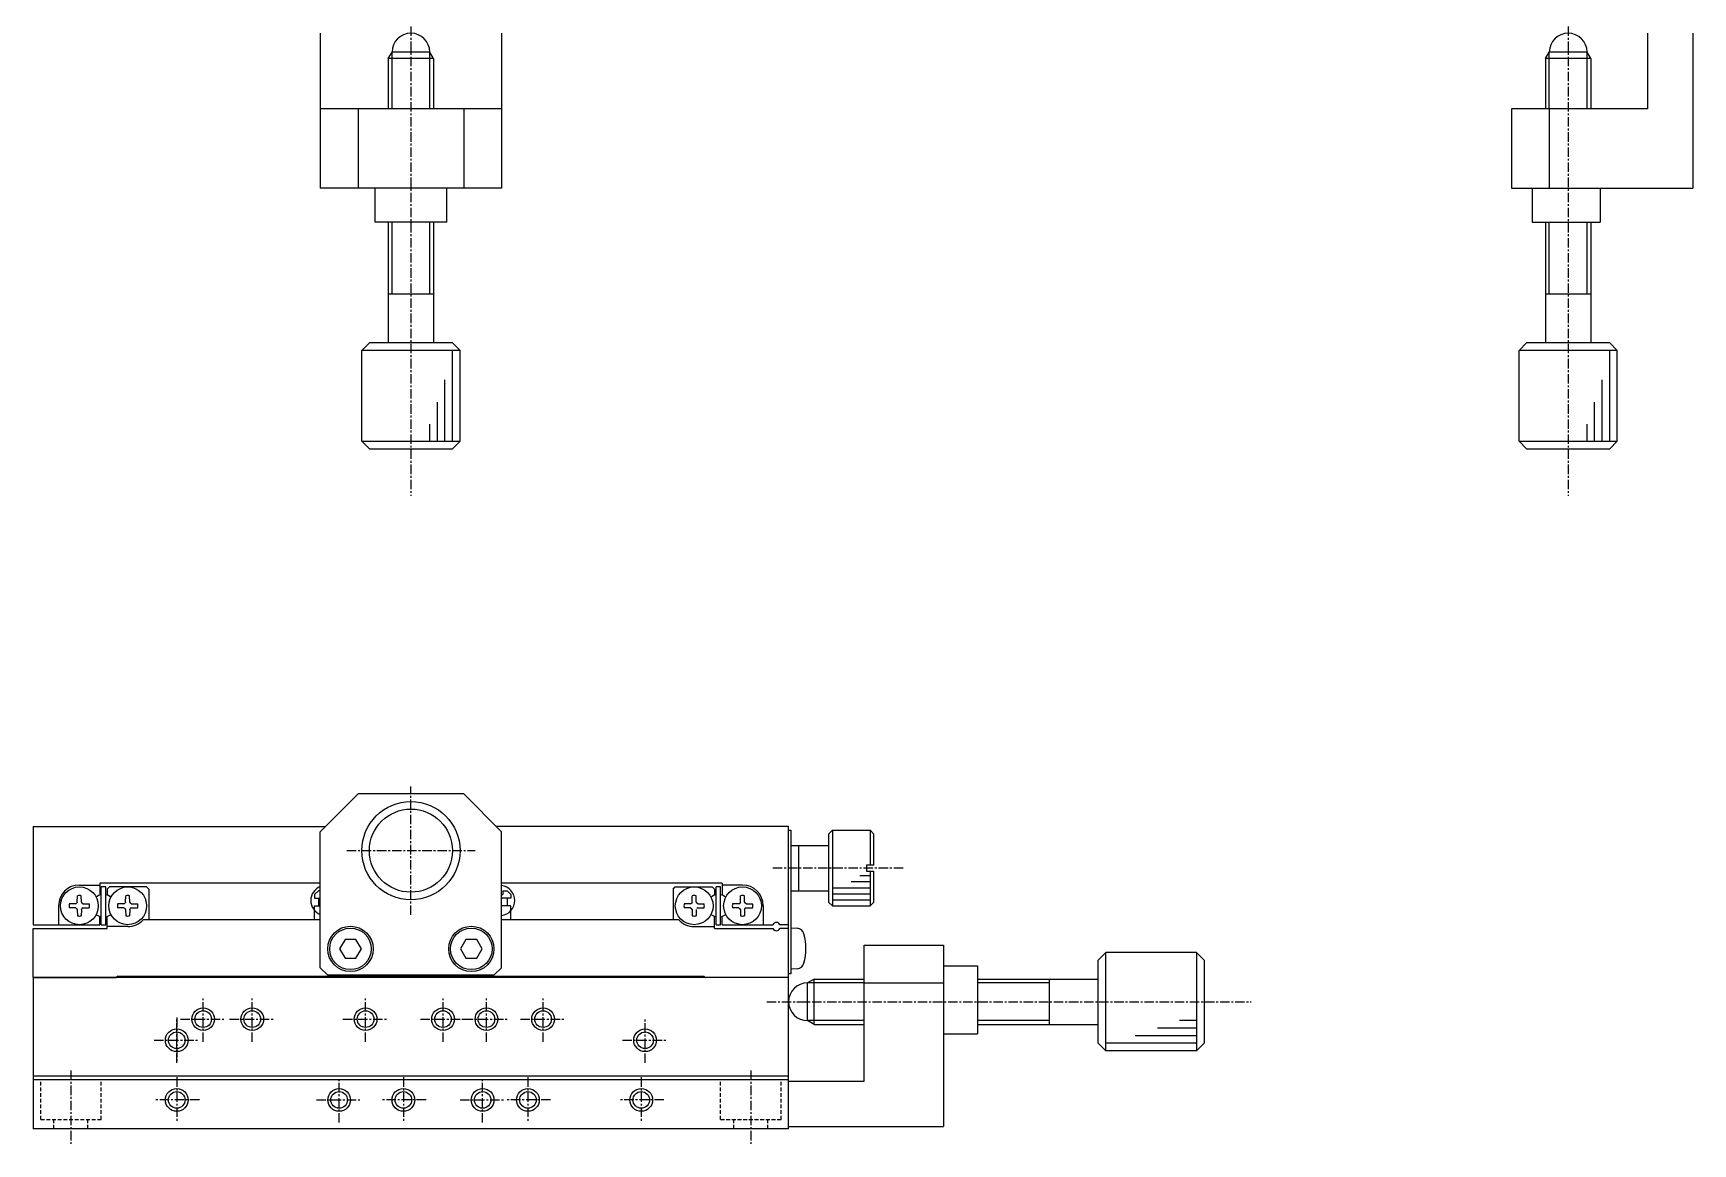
# Model space of a CAD drawing. Extents: x 2361 to 2904, y -716 to -378.
# Drawn here: x 2661.9 to 2881.6, y -716.1 to -569.1 of the extents above; entities that cross this region are included whole.
import ezdxf

# ---------------------------------------------------------------- set-up
doc = ezdxf.new("R2010")
doc.units = 0
doc.linetypes.add('CENTER', pattern=[2, 1.25, -0.25, 0.25, -0.25])
doc.linetypes.add('DASHED', pattern=[0.75, 0.5, -0.25])
doc.layers.get('0').update_dxf_attribs({"linetype": 'CONTINUOUS'})
doc.layers.add('CENTER', color=1, linetype='CENTER')

msp = doc.modelspace()

# ---------------------------------------------------------------- linework, layer by layer
for p, q in [((2699.94, -569.05), (2699.94, -589.55)), ((2723.94, -569.05), (2723.94, -589.55)), ((2708.94, -572.42), (2709.44, -571.55)), ((2708.94, -572.42), (2708.94, -579.05)), ((2714.94, -572.42), (2708.94, -572.42)), ((2714.44, -571.55), (2709.44, -571.55)), ((2714.94, -572.42), (2714.44, -571.55)), ((2714.94, -572.42), (2714.94, -579.05)), ((2723.94, -579.05), (2699.94, -579.05)), ((2704.94, -579.05), (2704.94, -589.55)), ((2718.94, -579.05), (2718.94, -589.55)), ((2723.94, -589.55), (2699.94, -589.55)), ((2707.19, -594.05), (2707.19, -589.55)), ((2716.69, -594.05), (2716.69, -589.55)), ((2716.69, -594.05), (2707.19, -594.05)), ((2708.94, -594.05), (2708.94, -610.05)), ((2714.94, -594.05), (2714.94, -610.05)), ((2708.94, -603.55), (2714.94, -603.55)), ((2706.44, -610.05), (2705.44, -611.05)), ((2717.44, -610.05), (2706.44, -610.05)), ((2717.44, -610.05), (2718.44, -611.05)), ((2705.44, -623.05), (2705.44, -611.05)), ((2718.44, -623.05), (2718.44, -611.05)), ((2706.44, -624.05), (2705.44, -623.05)), ((2717.44, -624.05), (2718.44, -623.05)), ((2706.44, -624.05), (2717.44, -624.05))]:
    msp.add_line(p, q)
at = {"color": 7, "linetype": 'CONTINUOUS'}
for p, q in [((2875.64, -569.05), (2875.64, -579.05)), ((2881.64, -569.05), (2881.64, -589.55)), ((2862.14, -572.42), (2862.64, -571.55)), ((2862.14, -572.42), (2862.14, -579.05)), ((2868.14, -572.42), (2862.14, -572.42)), ((2867.64, -571.55), (2862.64, -571.55)), ((2868.14, -572.42), (2867.64, -571.55)), ((2868.14, -572.42), (2868.14, -579.05)), ((2875.64, -579.05), (2857.64, -579.05)), ((2857.64, -579.05), (2857.64, -589.55)), ((2862.64, -579.05), (2862.64, -589.55)), ((2857.64, -589.55), (2881.64, -589.55)), ((2860.39, -589.55), (2860.39, -594.05)), ((2869.39, -589.55), (2869.39, -594.05)), ((2860.39, -594.05), (2869.39, -594.05)), ((2862.14, -594.05), (2862.14, -610.05)), ((2868.14, -594.05), (2868.14, -610.05)), ((2862.14, -603.55), (2868.14, -603.55)), ((2859.64, -610.05), (2858.64, -611.05)), ((2870.64, -610.05), (2859.64, -610.05)), ((2870.64, -610.05), (2871.64, -611.05)), ((2858.64, -623.05), (2858.64, -611.05)), ((2871.64, -623.05), (2871.64, -611.05)), ((2859.64, -624.05), (2858.64, -623.05)), ((2870.64, -624.05), (2871.64, -623.05)), ((2859.64, -624.05), (2870.64, -624.05)), ((2704.94, -669.75), (2699.94, -674.75)), ((2718.94, -669.75), (2704.94, -669.75)), ((2718.94, -669.75), (2723.94, -674.75)), ((2661.94, -674.05), (2661.94, -687.05)), ((2661.94, -674.05), (2700.64, -674.05)), ((2761.94, -674.05), (2723.24, -674.05)), ((2761.94, -694.05), (2761.94, -674.05)), ((2699.94, -692.75), (2699.94, -674.75)), ((2723.94, -692.75), (2723.94, -674.75)), ((2761.94, -674.55), (2762.24, -674.55)), ((2762.24, -674.55), (2762.24, -693.55)), ((2762.24, -676.55), (2767.24, -676.55)), ((2763.24, -676.55), (2763.24, -682.55)), ((2767.74, -674.55), (2767.24, -675.05)), ((2767.24, -675.05), (2767.24, -684.05)), ((2767.74, -674.55), (2772.74, -674.55)), ((2773.24, -675.05), (2772.74, -674.55)), ((2773.24, -679.15), (2773.24, -675.05)), ((2772.24, -679.15), (2772.24, -679.95)), ((2773.24, -679.15), (2772.24, -679.15)), ((2772.24, -679.95), (2773.24, -679.95)), ((2773.24, -684.05), (2773.24, -679.95)), ((2667.77, -684.05), (2667.79, -683.23)), ((2668.05, -681.8), (2670.75, -681.8)), ((2668.32, -684.05), (2668.31, -683.23)), ((2670.75, -681.55), (2670.75, -683.14)), ((2699.94, -681.55), (2670.75, -681.55)), ((2670.95, -687.05), (2670.95, -682.05)), ((2671.55, -682.05), (2670.95, -682.05)), ((2671.55, -687.05), (2671.55, -682.05)), ((2671.75, -682.35), (2672.05, -682.05)), ((2671.75, -682.35), (2671.75, -683.14)), ((2676.95, -682.05), (2672.05, -682.05)), ((2674.17, -684.05), (2674.19, -683.23)), ((2674.72, -684.05), (2674.71, -683.23)), ((2677.25, -682.35), (2676.95, -682.05)), ((2677.25, -682.35), (2677.25, -686.35)), ((2699.19, -683.05), (2699.69, -682.55)), ((2699.19, -683.05), (2699.19, -683.55)), ((2699.94, -682.55), (2699.69, -682.55)), ((2753.14, -681.55), (2723.94, -681.55)), ((2723.94, -683.05), (2724.09, -683.05)), ((2724.09, -682.55), (2724.09, -683.05)), ((2724.09, -682.55), (2724.69, -682.55)), ((2725.19, -683.05), (2724.69, -682.55)), ((2725.19, -683.05), (2725.19, -683.55)), ((2746.64, -682.35), (2746.94, -682.05)), ((2746.64, -682.35), (2746.64, -686.35)), ((2746.94, -682.05), (2751.84, -682.05)), ((2749.16, -684.05), (2749.18, -683.23)), ((2749.71, -684.05), (2749.7, -683.23)), ((2752.14, -682.35), (2751.84, -682.05)), ((2752.14, -682.35), (2752.14, -683.14)), ((2752.34, -687.05), (2752.34, -682.05)), ((2752.94, -682.05), (2752.34, -682.05)), ((2752.94, -687.05), (2752.94, -682.05)), ((2753.14, -681.55), (2753.14, -683.14)), ((2755.84, -681.8), (2753.14, -681.8)), ((2755.56, -684.05), (2755.58, -683.23)), ((2756.11, -684.05), (2756.1, -683.23)), ((2762.24, -682.55), (2767.24, -682.55)), ((2665.3, -684.55), (2665.3, -687.05)), ((2667.56, -684.28), (2666.72, -684.29)), ((2667.56, -684.83), (2666.72, -684.81)), ((2667.56, -684.28), (2667.7, -684.22)), ((2667.56, -684.83), (2667.7, -684.89)), ((2667.77, -684.05), (2667.7, -684.22)), ((2667.77, -685.05), (2667.7, -684.89)), ((2667.77, -685.05), (2667.79, -685.88)), ((2668.32, -685.05), (2668.31, -685.88)), ((2668.32, -684.05), (2668.39, -684.22)), ((2668.32, -685.05), (2668.39, -684.89)), ((2668.53, -684.28), (2668.39, -684.22)), ((2668.53, -684.83), (2668.39, -684.89)), ((2668.53, -684.28), (2669.37, -684.29)), ((2668.53, -684.83), (2669.37, -684.81)), ((2673.96, -684.28), (2673.12, -684.29)), ((2673.96, -684.83), (2673.12, -684.81)), ((2673.96, -684.28), (2674.1, -684.22)), ((2673.96, -684.83), (2674.1, -684.89)), ((2674.17, -684.05), (2674.1, -684.22)), ((2674.17, -685.05), (2674.1, -684.89)), ((2674.17, -685.05), (2674.19, -685.88)), ((2674.72, -685.05), (2674.71, -685.88)), ((2674.72, -684.05), (2674.79, -684.22)), ((2674.72, -685.05), (2674.79, -684.89)), ((2674.93, -684.28), (2674.79, -684.22)), ((2674.93, -684.83), (2674.79, -684.89)), ((2674.93, -684.28), (2675.77, -684.29)), ((2674.93, -684.83), (2675.77, -684.81)), ((2699.19, -683.55), (2699.94, -683.55)), ((2699.19, -686.35), (2699.19, -684.55)), ((2699.19, -684.55), (2699.94, -684.55)), ((2699.69, -683.55), (2699.69, -684.55)), ((2725.19, -683.55), (2723.94, -683.55)), ((2725.19, -684.55), (2723.94, -684.55)), ((2724.69, -683.55), (2724.69, -684.55)), ((2725.19, -686.35), (2725.19, -684.55)), ((2748.96, -684.28), (2748.11, -684.29)), ((2748.96, -684.83), (2748.11, -684.81)), ((2748.96, -684.28), (2749.09, -684.22)), ((2748.96, -684.83), (2749.09, -684.89)), ((2749.16, -684.05), (2749.09, -684.22)), ((2749.16, -685.05), (2749.09, -684.89)), ((2749.16, -685.05), (2749.18, -685.88)), ((2749.71, -685.05), (2749.7, -685.88)), ((2749.71, -684.05), (2749.79, -684.22)), ((2749.92, -684.28), (2749.79, -684.22)), ((2749.92, -684.83), (2749.79, -684.89)), ((2749.92, -684.28), (2750.76, -684.29)), ((2749.92, -684.83), (2750.76, -684.81)), ((2755.36, -684.28), (2754.51, -684.29)), ((2755.36, -684.83), (2754.51, -684.81)), ((2755.36, -684.28), (2755.49, -684.22)), ((2755.36, -684.83), (2755.49, -684.89)), ((2755.56, -684.05), (2755.49, -684.22)), ((2755.56, -685.05), (2755.49, -684.89)), ((2755.56, -685.05), (2755.58, -685.88)), ((2756.11, -685.05), (2756.1, -685.88)), ((2756.11, -684.05), (2756.19, -684.22)), ((2756.11, -685.05), (2756.19, -684.89)), ((2756.32, -684.28), (2756.19, -684.22)), ((2756.32, -684.83), (2756.19, -684.89)), ((2756.32, -684.28), (2757.16, -684.29)), ((2756.32, -684.83), (2757.16, -684.81)), ((2758.59, -684.55), (2758.59, -687.05)), ((2767.24, -684.05), (2767.74, -684.55)), ((2767.74, -684.55), (2772.74, -684.55)), ((2772.74, -684.55), (2773.24, -684.05)), ((2661.94, -687.05), (2670.74, -687.05)), ((2661.94, -694.05), (2661.94, -687.55)), ((2661.94, -687.55), (2671.74, -687.55)), ((2670.75, -687.05), (2670.75, -685.97)), ((2670.95, -687.05), (2671.55, -687.05)), ((2671.75, -687.55), (2671.75, -685.97)), ((2674.45, -687.3), (2671.75, -687.3)), ((2676.52, -686.35), (2699.94, -686.35)), ((2723.94, -686.35), (2747.36, -686.35)), ((2749.44, -687.3), (2752.14, -687.3)), ((2752.13, -687.55), (2759.87, -687.55)), ((2752.14, -687.55), (2752.14, -685.97)), ((2752.34, -687.05), (2752.94, -687.05)), ((2753.13, -687.05), (2759.87, -687.05)), ((2753.14, -687.05), (2753.14, -685.97)), ((2761.94, -687.05), (2760.79, -687.05)), ((2761.94, -687.55), (2760.79, -687.55)), ((2762.24, -687.45), (2763.09, -687.53)), ((2703.22, -689), (2702.5, -690.25)), ((2704.66, -689), (2703.22, -689)), ((2705.38, -690.25), (2704.66, -689)), ((2719.22, -689), (2718.5, -690.25)), ((2720.66, -689), (2719.22, -689)), ((2721.38, -690.25), (2720.66, -689)), ((2771.94, -689.75), (2782.44, -689.75)), ((2771.94, -707.75), (2771.94, -689.75)), ((2782.44, -689.75), (2782.44, -713.75)), ((2702.5, -690.25), (2703.22, -691.5)), ((2703.22, -691.5), (2704.66, -691.5)), ((2704.66, -691.5), (2705.38, -690.25)), ((2718.5, -690.25), (2719.22, -691.5)), ((2719.22, -691.5), (2720.66, -691.5)), ((2720.66, -691.5), (2721.38, -690.25)), ((2802.94, -691.75), (2803.94, -690.75)), ((2802.94, -702.75), (2802.94, -691.75)), ((2815.94, -690.75), (2803.94, -690.75)), ((2816.94, -691.75), (2815.94, -690.75)), ((2816.94, -691.75), (2816.94, -702.75)), ((2761.94, -694.05), (2661.94, -694.05)), ((2661.94, -694.05), (2661.94, -714.05)), ((2661.94, -694.05), (2672.94, -694.05)), ((2673.14, -693.85), (2672.94, -694.05)), ((2673.14, -693.85), (2750.74, -693.85)), ((2700.94, -693.75), (2699.94, -692.75)), ((2722.94, -693.75), (2700.94, -693.75)), ((2722.94, -693.75), (2723.94, -692.75)), ((2750.74, -693.85), (2750.94, -694.05)), ((2761.94, -694.05), (2750.94, -694.05)), ((2762.24, -693.55), (2761.94, -693.55)), ((2761.94, -714.05), (2761.94, -694.05)), ((2763.09, -692.88), (2762.24, -692.95)), ((2765.31, -694.25), (2764.44, -694.75)), ((2765.31, -700.25), (2765.31, -694.25)), ((2765.31, -694.25), (2771.94, -694.25)), ((2782.44, -692.5), (2786.94, -692.5)), ((2786.94, -692.5), (2786.94, -701.5)), ((2786.94, -694.25), (2802.94, -694.25)), ((2796.44, -694.25), (2796.44, -700.25)), ((2764.44, -699.75), (2764.44, -694.75)), ((2771.94, -694.75), (2782.44, -694.75)), ((2765.31, -700.25), (2764.44, -699.75)), ((2765.31, -700.25), (2771.94, -700.25)), ((2786.94, -700.25), (2802.94, -700.25)), ((2782.44, -701.5), (2786.94, -701.5)), ((2802.94, -702.75), (2803.94, -703.75)), ((2816.94, -702.75), (2815.94, -703.75)), ((2815.94, -703.75), (2803.94, -703.75)), ((2661.94, -707.05), (2761.94, -707.05)), ((2661.94, -707.55), (2761.94, -707.55)), ((2761.94, -707.75), (2771.94, -707.75)), ((2761.94, -713.75), (2782.44, -713.75)), ((2761.94, -714.05), (2661.94, -714.05))]:
    msp.add_line(p, q, dxfattribs=at)
at = {"color": 3, "linetype": 'CONTINUOUS'}
for p, q in [((2709.44, -579.05), (2709.44, -571.55)), ((2714.44, -579.05), (2714.44, -571.55)), ((2862.64, -579.05), (2862.64, -571.55)), ((2867.64, -579.05), (2867.64, -571.55)), ((2709.44, -603.55), (2709.44, -594.05)), ((2714.44, -603.55), (2714.44, -594.05)), ((2862.64, -603.55), (2862.64, -594.05)), ((2867.64, -603.55), (2867.64, -594.05)), ((2718.44, -611.05), (2705.44, -611.05)), ((2717.44, -623.05), (2717.44, -611.05)), ((2871.64, -611.05), (2858.64, -611.05)), ((2870.64, -623.05), (2870.64, -611.05)), ((2716.44, -623.05), (2716.44, -614.93)), ((2869.64, -623.05), (2869.64, -614.93)), ((2715.44, -623.05), (2715.44, -617.88)), ((2868.64, -623.05), (2868.64, -617.88)), ((2714.44, -623.05), (2714.44, -620.82)), ((2867.64, -623.05), (2867.64, -620.82)), ((2705.44, -623.05), (2718.44, -623.05)), ((2858.64, -623.05), (2871.64, -623.05)), ((2767.74, -674.55), (2767.74, -684.55)), ((2772.74, -674.55), (2772.74, -679.15)), ((2771.37, -680.55), (2772.74, -680.55)), ((2772.74, -679.95), (2772.74, -684.55)), ((2767.74, -682.15), (2772.74, -682.15)), ((2767.74, -682.95), (2772.74, -682.95)), ((2770.24, -681.35), (2772.74, -681.35)), ((2767.74, -683.75), (2772.74, -683.75)), ((2803.94, -703.75), (2803.94, -690.75)), ((2815.94, -690.75), (2815.94, -703.75)), ((2771.94, -694.75), (2764.44, -694.75)), ((2796.44, -694.75), (2786.94, -694.75)), ((2771.94, -699.75), (2764.44, -699.75)), ((2796.44, -699.75), (2786.94, -699.75)), ((2815.94, -700.75), (2810.77, -700.75)), ((2815.94, -699.75), (2813.7, -699.75)), ((2815.94, -702.75), (2803.94, -702.75)), ((2815.94, -701.75), (2807.82, -701.75))]:
    msp.add_line(p, q, dxfattribs=at)
at = {"color": 3, "linetype": 'DASHED'}
for p, q in [((2662.94, -712.85), (2662.94, -707.55)), ((2670.94, -712.85), (2670.94, -707.55)), ((2752.94, -712.85), (2752.94, -707.55)), ((2760.94, -712.85), (2760.94, -707.55)), ((2662.94, -712.85), (2670.94, -712.85)), ((2664.69, -714.05), (2664.69, -712.85)), ((2669.19, -714.05), (2669.19, -712.85)), ((2752.94, -712.85), (2760.94, -712.85)), ((2754.69, -714.05), (2754.69, -712.85)), ((2759.19, -714.05), (2759.19, -712.85))]:
    msp.add_line(p, q, dxfattribs=at)
at = {"color": 7, "linetype": 'CONTINUOUS'}
for centre, radius in [((2711.94, -677.25), 6.5), ((2711.94, -677.25), 5.5), ((2668.05, -684.55), 2.5), ((2674.45, -684.55), 2.5), ((2749.44, -684.55), 2.5), ((2755.84, -684.55), 2.5), ((2703.94, -690.25), 3), ((2703.94, -690.25), 2.75), ((2719.94, -690.25), 3), ((2719.94, -690.25), 2.75), ((2684.44, -699.55), 1.1), ((2690.94, -699.55), 1.1), ((2705.94, -699.55), 1.1), ((2716.19, -699.55), 1.1), ((2721.94, -699.55), 1.1), ((2729.44, -699.55), 1.1), ((2680.94, -702.35), 1.1), ((2742.94, -702.35), 1.1), ((2680.94, -710.25), 1.1), ((2702.44, -710.25), 1.1), ((2710.94, -710.25), 1.1), ((2721.44, -710.25), 1.1), ((2727.44, -710.25), 1.1), ((2742.44, -710.25), 1.1)]:
    msp.add_circle(centre, radius, dxfattribs=at)
at = {"color": 3, "linetype": 'CONTINUOUS'}
for centre in [(2684.44, -699.55), (2690.94, -699.55), (2705.94, -699.55), (2716.19, -699.55), (2721.94, -699.55), (2729.44, -699.55), (2680.94, -702.35), (2742.94, -702.35), (2680.94, -710.25), (2702.44, -710.25), (2710.94, -710.25), (2721.44, -710.25), (2727.44, -710.25), (2742.44, -710.25)]:
    msp.add_circle(centre, 1.5, dxfattribs=at)
msp.add_arc((2711.94, -571.55), 2.5, 360, 180)
at = {"color": 7, "linetype": 'CONTINUOUS'}
for centre, radius, start, end in [((2865.14, -571.55), 2.5, 360, 180), ((2668.05, -684.55), 2.75, 90, 180), ((2668.05, -684.55), 1.35, 78.8959, 101.1041), ((2671.25, -684.55), 1.5, 101.5369, 130.5416), ((2671.25, -684.55), 1.5, 49.4584, 78.463), ((2674.45, -684.55), 1.35, 78.8959, 101.1041), ((2749.44, -684.55), 1.35, 78.8959, 101.1041), ((2752.64, -684.55), 1.5, 101.5369, 130.5416), ((2752.64, -684.55), 1.5, 49.4584, 78.463), ((2755.84, -684.55), 1.35, 78.8959, 101.1041), ((2755.84, -684.55), 2.75, 360, 90), ((2668.05, -684.55), 1.35, 168.8959, 191.1041), ((2668.05, -684.55), 1.35, 348.8959, 11.1041), ((2674.45, -684.55), 1.35, 168.8959, 191.1041), ((2674.45, -684.55), 1.35, 348.8959, 11.1041), ((2749.44, -684.55), 1.35, 168.8959, 191.1041), ((2749.44, -684.55), 1.35, 348.8959, 11.1041), ((2755.84, -684.55), 1.35, 168.8959, 191.1041), ((2755.84, -684.55), 1.35, 348.8959, 11.1041), ((2668.05, -684.55), 1.35, 258.8959, 281.1041), ((2671.25, -684.55), 1.5, 229.4584, 258.463), ((2671.25, -684.55), 1.5, 281.537, 310.5416), ((2674.45, -684.55), 1.35, 258.8959, 281.1041), ((2674.45, -684.55), 2.75, 270, 319.1149), ((2749.44, -684.55), 2.75, 220.8851, 270), ((2749.44, -684.55), 1.35, 258.8959, 281.1041), ((2752.64, -684.55), 1.5, 229.4584, 258.463), ((2752.64, -684.55), 1.5, 281.537, 310.5416), ((2755.84, -684.55), 1.35, 258.8959, 281.1041), ((2760.33, -687.25), 0.5, 23.5782, 156.4218), ((2760.33, -687.35), 0.5, 203.5782, 336.4218), ((2763, -688.52), 1, 16.257, 85), ((2757.24, -690.2), 7, 343.743, 16.257), ((2763, -691.88), 1, 275, 343.743), ((2764.44, -697.25), 2.5, 90, 270)]:
    msp.add_arc(centre, radius, start, end, dxfattribs=at)
at = {"color": 3, "linetype": 'CONTINUOUS'}
for centre, start, end in [((2700.69, -683.85), 112.117, 247.883), ((2723.69, -683.85), 277.0944, 82.9056)]:
    msp.add_arc(centre, 2, start, end, dxfattribs=at)
at = {"layer": 'CENTER', "color": 1, "linetype": 'CENTER'}
for p, q in [((2711.94, -566.16), (2711.94, -630.27)), ((2865.14, -566.16), (2865.14, -630.27)), ((2711.94, -685.75), (2711.94, -668.75)), ((2703.44, -677.25), (2720.44, -677.25)), ((2777.11, -679.55), (2759.69, -679.55)), ((2684.44, -702.55), (2684.44, -696.55)), ((2690.94, -702.55), (2690.94, -696.55)), ((2705.94, -702.55), (2705.94, -696.55)), ((2716.19, -702.55), (2716.19, -696.55)), ((2721.94, -702.55), (2721.94, -696.55)), ((2729.44, -702.55), (2729.44, -696.55)), ((2759.05, -697.25), (2823.16, -697.25)), ((2680.94, -705.35), (2680.94, -699.35)), ((2680.94, -699.35), (2680.94, -705.35)), ((2680.94, -699.35), (2680.94, -705.35)), ((2681.44, -699.55), (2687.44, -699.55)), ((2687.94, -699.55), (2693.94, -699.55)), ((2702.94, -699.55), (2708.94, -699.55)), ((2713.19, -699.55), (2719.19, -699.55)), ((2718.94, -699.55), (2724.94, -699.55)), ((2726.44, -699.55), (2732.44, -699.55)), ((2742.94, -705.35), (2742.94, -699.35)), ((2677.94, -702.35), (2683.94, -702.35)), ((2677.94, -702.35), (2683.94, -702.35)), ((2739.94, -702.35), (2745.94, -702.35)), ((2739.94, -702.35), (2745.94, -702.35)), ((2666.94, -706.35), (2666.94, -716.05)), ((2680.94, -707.25), (2680.94, -713.25)), ((2702.44, -713.25), (2702.44, -707.25)), ((2710.94, -707.25), (2710.94, -713.25)), ((2721.44, -713.25), (2721.44, -707.25)), ((2727.44, -707.25), (2727.44, -713.25)), ((2742.44, -707.25), (2742.44, -713.25)), ((2756.94, -706.35), (2756.94, -716.05)), ((2683.94, -710.25), (2677.94, -710.25)), ((2699.44, -710.25), (2705.44, -710.25)), ((2713.94, -710.25), (2707.94, -710.25)), ((2718.44, -710.25), (2724.44, -710.25)), ((2730.44, -710.25), (2724.44, -710.25)), ((2745.44, -710.25), (2739.44, -710.25))]:
    msp.add_line(p, q, dxfattribs=at)

doc.saveas('drawing.dxf')
